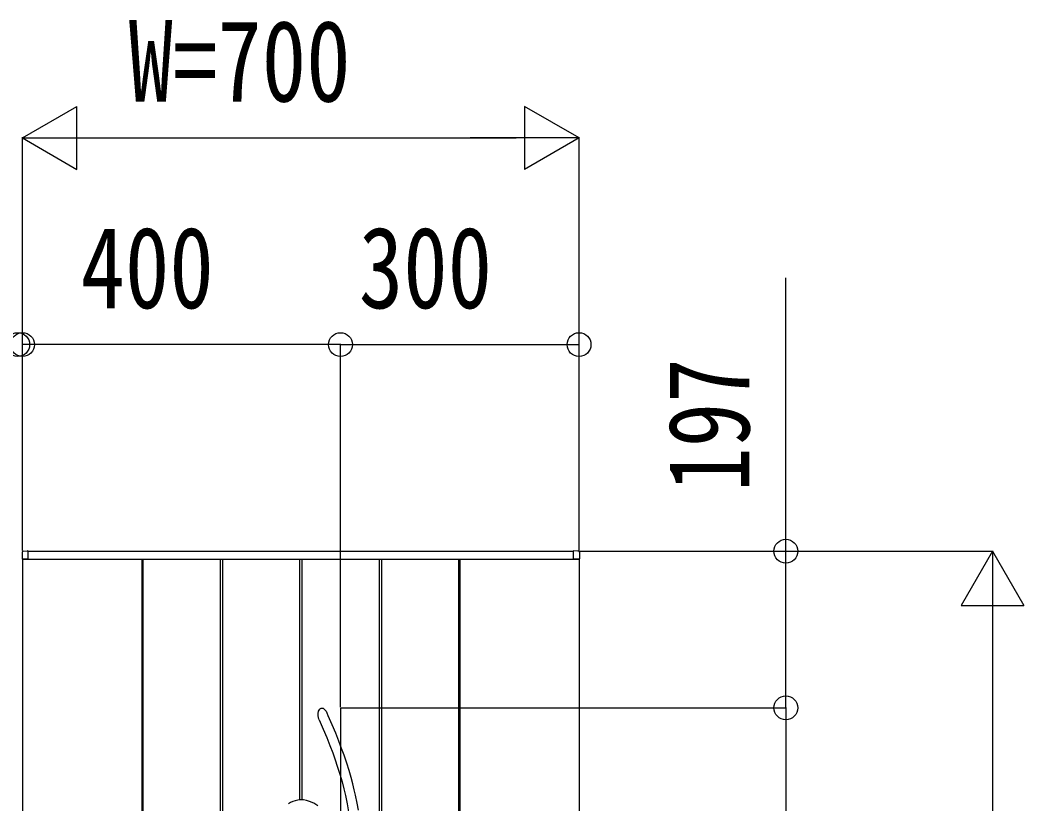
# Model space of a CAD drawing. Units: millimetres, scale not verified. Extents: x -14718 to 14718, y -10395 to 10395.
# Drawn here: x 2082 to 3344, y 5595 to 6581 of the extents above; entities that cross this region are included whole.
import ezdxf
from ezdxf.enums import TextEntityAlignment as Align

# ---------------------------------------------------------------- set-up
doc = ezdxf.new("R2010")
doc.units = ezdxf.units.MM
doc.header["$LTSCALE"] = 40
for name, color, linetype in [('0-3_YKK_13', 4, 'Continuous'), ('0-4_YKK_A1', 4, 'Continuous'), ('0-5_YKK_D', 6, 'Continuous')]:
    doc.layers.add(name, color=color, linetype=linetype)
doc.styles.add('ＭＳ ゴシック', font='')
doc.styles.get('ＭＳ ゴシック').set_extended_font_data('MS Gothic')

msp = doc.modelspace()

# ---------------------------------------------------------------- linework, layer by layer
at = {"layer": '0-3_YKK_13'}
msp.add_line((2484.57, 5715.5), (2484.57, 4715.5), dxfattribs=at)
for points in [[(2457.89, 5700.23), (2457.89, 5700.23), (2457.88, 5700.26), (2457.81, 5700.43), (2457.45, 5701.37), (2456.51, 5705.31), (2456.44, 5708.17), (2457.04, 5711.1), (2457.61, 5712.39), (2458.43, 5713.61), (2459.3, 5714.45), (2460.42, 5715.06), (2461.2, 5715.22), (2462, 5715.16), (2462.64, 5714.96), (2463.64, 5714.38), (2464.96, 5713.11), (2466.32, 5711.24), (2467.54, 5709.12), (2467.72, 5708.74)], [(2507.04, 5586.56), (2505.45, 5595.53), (2503.45, 5605.41), (2501.87, 5612.41), (2500.02, 5619.89), (2497.86, 5627.91), (2495.35, 5636.54), (2492.41, 5645.85), (2488.97, 5655.95), (2485.89, 5664.49), (2482.41, 5673.65), (2478.5, 5683.48), (2474.11, 5694.06), (2469.18, 5705.47), (2467.71, 5708.74)], [(2457.89, 5700.23), (2457.91, 5700.18), (2462.88, 5688.66), (2467.31, 5677.99), (2471.24, 5668.07), (2474.72, 5658.84), (2477.81, 5650.22), (2480.54, 5642.15), (2483.79, 5631.85), (2486.52, 5622.35), (2488.82, 5613.54), (2490.76, 5605.33), (2493.02, 5594.48), (2494.82, 5584.49), (2496.26, 5575.23), (2497.41, 5566.77)], [(2455.99, 5592.17), (2450.95, 5595.35), (2445.59, 5597.75), (2441.86, 5598.84), (2437.98, 5599.48), (2433.95, 5599.59), (2430.84, 5599.28), (2427.74, 5598.63), (2424.73, 5597.63), (2421.87, 5596.27), (2419.16, 5594.47)]]:
    msp.add_lwpolyline(points, dxfattribs=at)
at = {"layer": '0-4_YKK_A1'}
for p, q in [((2084.07, 5911.13), (2084.07, 5903)), ((2085.48, 5912.63), (2091.04, 5912.97)), ((2091.57, 5912.5), (2777.57, 5912.5)), ((2091.57, 5902.5), (2091.57, 5912.5)), ((2091.57, 5902.8), (2091.57, 5912.47)), ((2777.57, 5902.5), (2777.57, 5912.5)), ((2777.57, 5902.8), (2777.57, 5912.47)), ((2783.66, 5912.63), (2778.1, 5912.97)), ((2785.07, 5911.13), (2785.07, 5903)), ((2084.57, 5902.5), (2084.57, 4522.5)), ((2084.57, 5902.5), (2784.57, 5902.5)), ((2091.57, 5902.5), (2084.57, 5902.5)), ((2084.57, 5902.5), (2091.27, 5902.5)), ((2091.27, 5902.5), (2091.27, 5902.5)), ((2234.57, 5902.5), (2234.57, 4522.5)), ((2236.07, 5902.5), (2236.07, 4522.5)), ((2333.07, 5902.5), (2333.07, 4522.5)), ((2336.07, 5902.5), (2336.07, 4522.5)), ((2433.07, 5902.5), (2433.07, 5599.5)), ((2436.07, 5902.5), (2436.07, 5599.53)), ((2533.07, 5902.5), (2533.07, 5279.91)), ((2536.07, 5902.5), (2536.07, 5281.84)), ((2633.07, 5902.5), (2633.07, 4522.5)), ((2634.57, 5902.5), (2634.57, 4522.5)), ((2777.57, 5902.5), (2784.57, 5902.5)), ((2784.57, 5902.5), (2777.87, 5902.5)), ((2777.87, 5902.5), (2777.87, 5902.5)), ((2784.57, 5902.5), (2784.57, 4522.5))]:
    msp.add_line(p, q, dxfattribs=at)
for centre, radius, start, end in [((2085.57, 5911.13), 1.5, 93.5, 180), ((2091.07, 5912.47), 0.5, 0, 93.5), ((2778.07, 5912.47), 0.5, 86.5, 180), ((2783.57, 5911.13), 1.5, 0, 86.5), ((2084.57, 5903), 0.5, 180, 270), ((2091.27, 5902.8), 0.3, 270, 0), ((2777.87, 5902.8), 0.3, 180, 270), ((2784.57, 5903), 0.5, 270, 0)]:
    msp.add_arc(centre, radius, start, end, dxfattribs=at)
at = {"layer": '0-5_YKK_D'}
for p, q in [((2084.57, 6432.5), (2152.99, 6472)), ((2152.99, 6393), (2152.99, 6472)), ((2784.57, 6432.5), (2716.15, 6472)), ((2716.15, 6472), (2716.15, 6393)), ((2084.57, 5914.5), (2084.57, 6433.5)), ((2084.57, 6432.5), (2152.99, 6393)), ((2084.57, 6432.5), (2221.4, 6432.5)), ((2163.57, 6432.5), (2705.57, 6432.5)), ((2784.57, 6432.5), (2647.74, 6432.5)), ((2784.57, 6432.5), (2716.15, 6393)), ((2784.57, 5914.5), (2784.57, 6433.5)), ((2084.57, 5913.5), (2084.57, 6173.5)), ((2484.57, 6172.5), (2084.57, 6172.5)), ((2484.57, 5716.5), (2484.57, 6173.5)), ((2484.57, 5716.5), (2484.57, 6173.5)), ((2484.57, 6172.5), (2784.57, 6172.5)), ((2784.57, 5913.5), (2784.57, 6173.5)), ((2785.57, 5912.5), (3045.57, 5912.5)), ((2786.57, 5912.5), (3305.57, 5912.5)), ((3304.57, 5912.5), (3265.07, 5844.08)), ((3304.57, 5912.5), (3344.07, 5844.08)), ((3304.57, 5912.5), (3304.57, 5775.67)), ((3265.07, 5844.08), (3344.07, 5844.08)), ((3304.57, 5833.5), (3304.57, 4591.5)), ((2485.57, 5715.5), (3045.57, 5715.5)), ((2485.57, 5715.5), (3045.57, 5715.5)), ((3044.57, 5715.5), (3044.57, 4715.5))]:
    msp.add_line(p, q, dxfattribs=at)
msp.add_lwpolyline([(3044.57, 5715.5), (3044.57, 5912.5), (3044.57, 6256.37)], dxfattribs=at)
for centre in [(2078.57, 6172.5), (2084.57, 6172.5), (2484.57, 6172.5), (2484.57, 6172.5), (2784.57, 6172.5), (3044.57, 5912.5), (3044.57, 5715.5), (3044.57, 5715.5)]:
    msp.add_circle(centre, 15, dxfattribs=at)

# ---------------------------------------------------------------- texts
at = {"layer": '0-5_YKK_D', "style": 'ＭＳ ゴシック', "width": 0.8}
for s, p in [('W=700', (2218.04, 6447.5)), ('400', (2157.64, 6187.5)), ('300', (2507.64, 6187.5))]:
    msp.add_text(s, height=102.6, dxfattribs=at).set_placement(p, align=Align.BOTTOM_LEFT)
msp.add_text('197', height=102.6, rotation=90, dxfattribs=at).set_placement((3029.57, 5987.5), align=Align.BOTTOM_LEFT)

doc.saveas('drawing.dxf')
